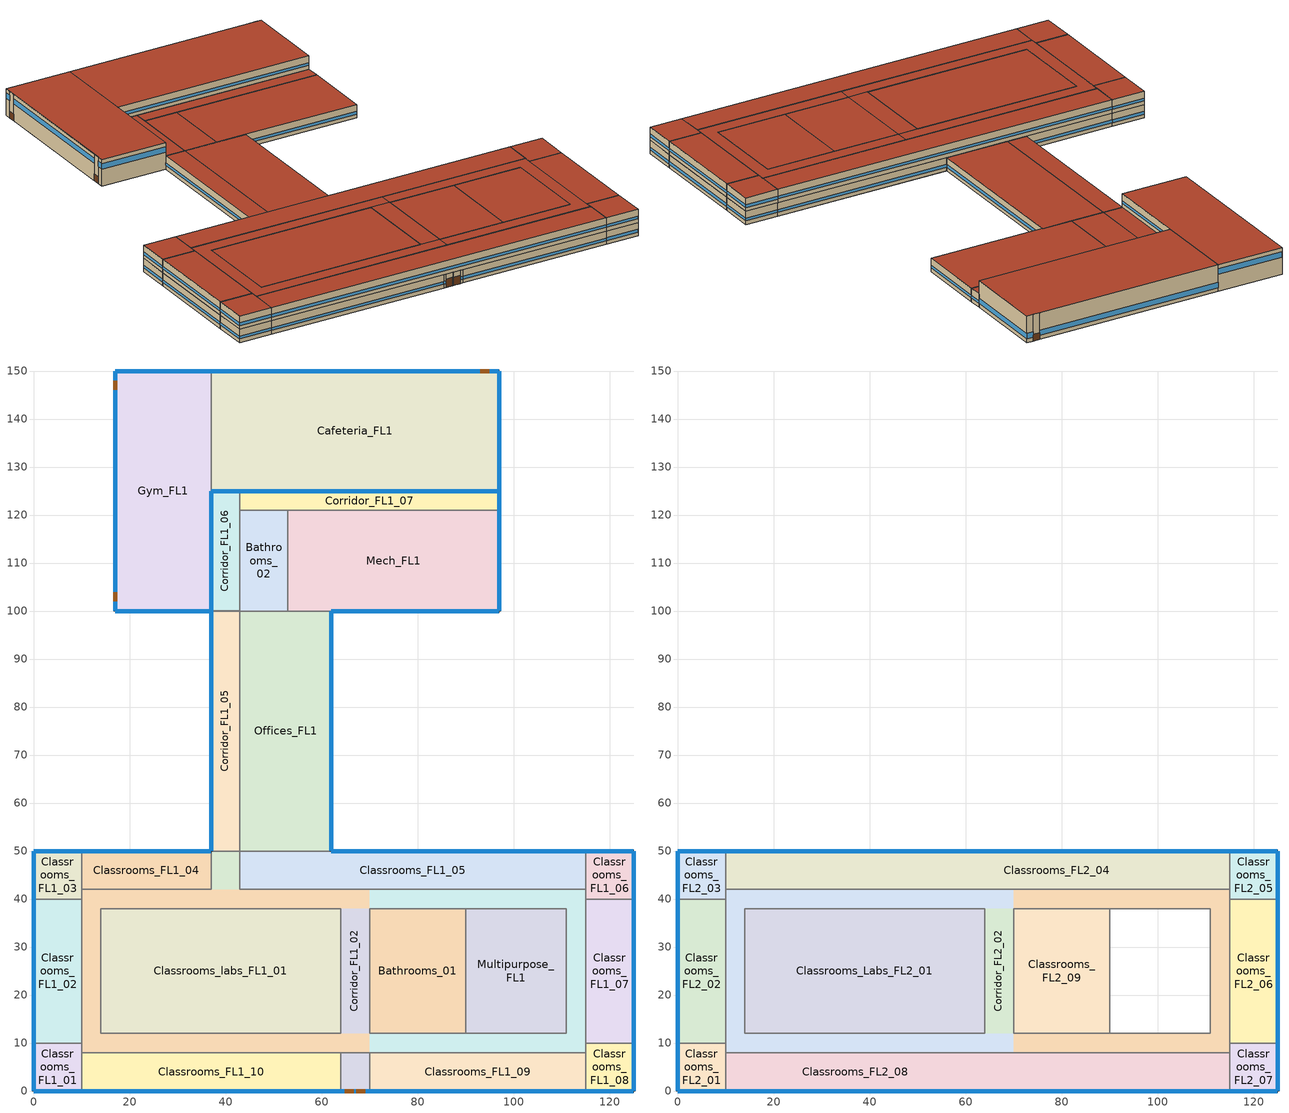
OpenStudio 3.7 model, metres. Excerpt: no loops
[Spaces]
Classrooms_FL1_01
 floor ground: 10,10 10,0 0,0 0,10 z0
 wall outside: 0,10 0,0 10,0 z0:4
 wall to Classrooms_FL1_10: 10,0 10,8 z0:4
 wall to Classrooms_FL1_02: 10,10 0,10 z0:4
 wall to Corridor_FL1_01: 10,8 10,10 z0:4
 window: 0,9.97 0,0.03 / 0.03,0 9.97,0 z1.14:1.95
Classrooms_FL1_10
 floor ground: 64,8 64,0 10,0 10,8 z0
 wall outside: 10,0 64,0 z0:4
 wall to Corridor_FL1_01: 64,8 10,8 z0:4
 wall to Lobby_FL1: 64,0 64,8 z0:4
 window: 10.03,0 63.97,0 z1.14:1.94
Classrooms_FL1_02
 floor ground: 10,40 10,10 0,10 0,40 z0
 wall outside: 0,40 0,10 z0:4
 wall to Corridor_FL1_01: 10,10 10,40 z0:4
 wall to Classrooms_FL1_03: 10,40 0,40 z0:4
 window: 0,39.97 0,10.03 z1.14:1.94
Classrooms_FL1_03
 floor ground: 10,50 10,40 0,40 0,50 z0
 wall outside: 10,50 0,50 0,40 z0:4
 wall to Corridor_FL1_01: 10,40 10,42 z0:4
 wall to Classrooms_FL1_04: 10,42 10,50 z0:4
 window: 0,49.97 0,40.03 / 9.97,50 0.03,50 z1.14:1.95
Classrooms_FL1_04
 floor ground: 37,50 37,42 10,42 10,50 z0
 wall outside: 37,50 10,50 z0:4
 wall to Corridor_FL1_04: 37,42 37,50 z0:4
 wall to Corridor_FL1_01: 10,42 37,42 z0:4
 window: 36.97,50 10.03,50 z1.14:1.94
Lobby_FL1
 floor ground: 70,8 70,0 64,0 64,8 z0
 wall outside: 64,0 64.77,0 66.83,0 67.17,0 69.23,0 70,0 z0:4
 wall to Classrooms_FL1_09: 70,0 70,8 z0:4
 wall to Corridor_FL1_01: 70,8 64,8 z0:4
 window: 64.03,0 64.75,0 / 69.25,0 69.97,0 z1.14:2; 66.85,0 67.15,0 z1.14:2.08
 door: 64.8,0 66.8,0 / 67.2,0 69.2,0 z0:2.5
Classrooms_FL1_09
 floor ground: 115,8 115,0 70,0 70,8 z0
 wall outside: 70,0 115,0 z0:4
 wall to Classrooms_FL1_08: 115,0 115,8 z0:4
 wall to Corridor_FL1_03: 115,8 70,8 z0:4
 window: 70.03,0 114.97,0 z1.14:1.94
Corridor_FL1_04
 floor ground: 43,50 43,42 37,42 37,50 z0
 wall to Classrooms_FL1_05: 43,42 43,50 z0:4
 wall to Corridor_FL1_05: 43,50 37,50 z0:4
Classrooms_FL1_05
 floor ground: 115,50 115,42 43,42 43,50 z0
 wall outside: 115,50 62,50 z0:4
 wall to Offices_FL1: 62,50 43,50 z0:4
 wall to Corridor_FL1_03: 70,42 115,42 z0:4
 wall to Classrooms_FL1_06: 115,42 115,50 z0:4
 wall to Corridor_FL1_01: 43,42 70,42 z0:4
 window: 114.97,50 62.03,50 z1.14:1.94
Classrooms_FL1_06
 floor ground: 125,50 125,40 115,40 115,50 z0
 wall outside: 125,40 125,50 115,50 z0:4
 wall to Classrooms_FL1_07: 115,40 125,40 z0:4
 wall to Corridor_FL1_03: 115,42 115,40 z0:4
 window: 124.97,50 115.03,50 / 125,40.03 125,49.97 z1.14:1.95
Classrooms_FL1_07
 floor ground: 125,40 125,10 115,10 115,40 z0
 wall outside: 125,10 125,40 z0:4
 wall to Classrooms_FL1_08: 115,10 125,10 z0:4
 wall to Corridor_FL1_03: 115,40 115,10 z0:4
 window: 125,10.03 125,39.97 z1.14:1.94
Classrooms_FL1_08
 floor ground: 125,10 125,0 115,0 115,10 z0
 wall outside: 115,0 125,0 125,10 z0:4
 wall to Corridor_FL1_03: 115,10 115,8 z0:4
 window: 125,0.03 125,9.97 / 115.03,0 124.97,0 z1.14:1.95
Corridor_FL1_03
 floor ground: 115,42 115,8 70,8 70,12 111,12 111,38 70,38 70,42 z0
 wall to Bathrooms_01: 70,38 90,38 / 90,12 70,12 z0:4
 wall to Multipurpose_FL1: 90,38 111,38 111,12 90,12 z0:4
Classrooms_labs_FL1_01
 floor ground: 64,38 64,12 14,12 14,38 z0
 wall to Corridor_FL1_01: 64,38 14,38 14,12 64,12 z0:4
 wall to Corridor_FL1_02: 64,12 64,38 z0:4
Bathrooms_01
 floor ground: 90,38 90,12 70,12 70,38 z0
 wall to Corridor_FL1_02: 70,38 70,12 z0:4
 wall to Multipurpose_FL1: 90,12 90,38 z0:4
Multipurpose_FL1
 floor ground: 111,38 111,12 90,12 90,38 z0
 wall to Classrooms_FL2_09: 90,38 90,12 z4:8
 wall to Corridor_FL2_03: 90,12 111,12 111,38 90,38 z4:8
 roof outside: 111,12 111,38 90,38 90,12 z8
Corridor_FL1_05
 floor ground: 43,100 43,50 37,50 37,100 z0
 wall outside: 37,100 37,50 z0:4
 wall to Offices_FL1: 43,50 43,100 z0:4
 wall to Corridor_FL1_06: 43,100 37,100 z0:4
 window: 37,99.97 37,50.03 z1.14:1.94
 roof outside: 43,50 43,100 37,100 37,50 z4
Offices_FL1
 floor ground: 62,100 62,50 43,50 43,100 z0
 wall outside: 62,50 62,100 z0:4
 wall to Bathrooms_02: 53,100 43,100 z0:4
 wall to Mech_FL1: 62,100 53,100 z0:4
 window: 62,50.03 62,99.97 z1.14:1.94
 roof outside: 62,50 62,100 43,100 43,50 z4
Bathrooms_02
 floor ground: 53,121 53,100 43,100 43,121 z0
 wall to Mech_FL1: 53,100 53,121 z0:4
 wall to Corridor_FL1_07: 53,121 43,121 z0:4
 wall to Corridor_FL1_06: 43,121 43,100 z0:4
 roof outside: 53,100 53,121 43,121 43,100 z4
Mech_FL1
 floor ground: 97,121 97,100 53,100 53,121 z0
 wall outside: 62,100 97,100 97,121 z0:4
 wall to Corridor_FL1_07: 97,121 53,121 z0:4
 window: 97,100.03 97,120.97 / 62.03,100 96.97,100 z1.14:1.94
 roof outside: 97,100 97,121 53,121 53,100 z4
Gym_FL1
 floor ground: 37,150 37,100 17,100 17,150 z0
 wall outside: 37,150 17,150 17,148.03 17,145.97 17,104.03 17,101.97 17,100 37,100 z0:8; 37,100 37,125 z4:8
 wall to Cafeteria_FL1: 37,125 37,150 z0:8
 wall to Corridor_FL1_06: 37,100 37,125 z0:4
 window: 17.03,100 36.97,100 / 36.97,150 17.03,150 z5.14:6.75; 17,145.95 17,104.05 z5.14:6.74; 17,101.95 17,100.03 / 17,149.97 17,148.05 z5.14:6.79; 37,100.03 37,124.97 z5.14:5.94
 door: 17,104 17,102 / 17,148 17,146 z0:2
 roof outside: 37,100 37,150 17,150 17,100 z8
Corridor_FL1_07
 floor ground: 97,125 97,121 43,121 43,125 z0
 wall outside: 97,121 97,125 z0:4
 wall to Corridor_FL1_06: 43,125 43,121 z0:4
 wall to Cafeteria_FL1: 97,125 43,125 z0:4
 window: 97,121.03 97,124.97 z1.14:1.95
 roof outside: 97,121 97,125 43,125 43,121 z4
Corridor_FL1_06
 floor ground: 43,125 43,100 37,100 37,125 z0
 wall to Cafeteria_FL1: 43,125 37,125 z0:4
 roof outside: 43,100 43,125 37,125 37,100 z4
Cafeteria_FL1
 floor ground: 97,150 97,125 37,125 37,150 z0
 wall outside: 97,125 97,150 95.03,150 92.97,150 37,150 z0:8; 37,125 97,125 z4:8
 window: 97,125.03 97,149.97 z1.14:2.75; 92.95,150 37.03,150 z1.14:2.74; 96.97,150 95.05,150 z1.14:2.79; 37.03,125 96.97,125 z5.14:5.94
 door: 95,150 93,150 z0:2
 roof outside: 97,125 97,150 37,150 37,125 z8
Corridor_FL1_01
 floor ground: 70,42 70,38 14,38 14,12 70,12 70,8 10,8 10,42 z0
Corridor_FL1_02
 floor ground: 70,38 70,12 64,12 64,38 z0
Classrooms_FL2_01
 floor to Classrooms_FL1_01: 10,10 10,0 0,0 0,10 z4
 wall outside: 0,10 0,0 10,0 z4:8
 wall to Classrooms_FL2_02: 10,10 0,10 z4:8
 wall to Classrooms_FL2_08: 10,0 10,8 z4:8
 wall to Corridor_FL2_01: 10,8 10,10 z4:8
 window: 0.03,0 9.97,0 / 0,9.97 0,0.03 z5.14:5.95
 roof outside: 10,0 10,10 0,10 0,0 z8
Classrooms_FL2_02
 floor to Classrooms_FL1_02: 10,40 10,10 0,10 0,40 z4
 wall outside: 0,40 0,10 z4:8
 wall to Corridor_FL2_01: 10,10 10,40 z4:8
 wall to Classrooms_FL2_03: 10,40 0,40 z4:8
 window: 0,39.97 0,10.03 z5.14:5.94
 roof outside: 10,10 10,40 0,40 0,10 z8
Classrooms_FL2_03
 floor to Classrooms_FL1_03: 10,50 10,40 0,40 0,50 z4
 wall outside: 10,50 0,50 0,40 z4:8
 wall to Corridor_FL2_01: 10,40 10,42 z4:8
 wall to Classrooms_FL2_04: 10,42 10,50 z4:8
 window: 0,49.97 0,40.03 / 9.97,50 0.03,50 z5.14:5.95
 roof outside: 10,40 10,50 0,50 0,40 z8
Classrooms_FL2_08
 floor to Classrooms_FL1_09: 115,8 115,0 70,0 70,8 z4
 floor to Classrooms_FL1_10: 64,8 64,0 10,0 10,8 z4
 floor to Lobby_FL1: 70,8 70,0 64,0 64,8 z4
 wall outside: 10,0 115,0 z4:8
 wall to Classrooms_FL2_07: 115,0 115,8 z4:8
 wall to Corridor_FL2_01: 70,8 10,8 z4:8
 wall to Corridor_FL2_03: 115,8 70,8 z4:8
 window: 10.03,0 114.97,0 z5.14:5.94
 roof outside: 115,0 115,8 10,8 10,0 z8
Classrooms_FL2_07
 floor to Classrooms_FL1_08: 125,10 125,0 115,0 115,10 z4
 wall outside: 115,0 125,0 125,10 z4:8
 wall to Corridor_FL2_03: 115,10 115,8 z4:8
 wall to Classrooms_FL2_06: 125,10 115,10 z4:8
 window: 115.03,0 124.97,0 / 125,0.03 125,9.97 z5.14:5.95
 roof outside: 125,0 125,10 115,10 115,0 z8
Classrooms_FL2_06
 floor to Classrooms_FL1_07: 125,40 125,10 115,10 115,40 z4
 wall outside: 125,10 125,40 z4:8
 wall to Classrooms_FL2_05: 125,40 115,40 z4:8
 wall to Corridor_FL2_03: 115,40 115,10 z4:8
 window: 125,10.03 125,39.97 z5.14:5.94
 roof outside: 125,10 125,40 115,40 115,10 z8
Classrooms_FL2_05
 floor to Classrooms_FL1_06: 125,50 125,40 115,40 115,50 z4
 wall outside: 125,40 125,50 115,50 z4:8
 wall to Classrooms_FL2_04: 115,50 115,42 z4:8
 wall to Corridor_FL2_03: 115,42 115,40 z4:8
 window: 125,40.03 125,49.97 / 124.97,50 115.03,50 z5.14:5.95
 roof outside: 125,40 125,50 115,50 115,40 z8
Classrooms_FL2_04
 floor to Classrooms_FL1_05: 115,50 115,42 43,42 43,50 z4
 floor to Corridor_FL1_04: 43,50 43,42 37,42 37,50 z4
 floor to Classrooms_FL1_04: 37,50 37,42 10,42 10,50 z4
 wall outside: 115,50 10,50 z4:8
 wall to Corridor_FL2_03: 70,42 115,42 z4:8
 wall to Corridor_FL2_01: 10,42 70,42 z4:8
 window: 114.97,50 10.03,50 z5.14:5.94
 roof outside: 115,42 115,50 10,50 10,42 z8
Corridor_FL2_03
 floor to Corridor_FL1_03: 115,42 115,8 70,8 70,12 111,12 111,38 70,38 70,42 z4
 wall to Classrooms_FL2_09: 90,12 70,12 / 70,38 90,38 z4:8
 roof outside: 115,8 115,42 70,42 70,38 111,38 111,12 70,12 70,8 z8
Classrooms_Labs_FL2_01
 floor to Classrooms_labs_FL1_01: 64,38 64,12 14,12 14,38 z4
 wall to Corridor_FL2_01: 64,38 14,38 14,12 64,12 z4:8
 wall to Corridor_FL2_02: 64,12 64,38 z4:8
 roof outside: 64,12 64,38 14,38 14,12 z8
Classrooms_FL2_09
 floor to Bathrooms_01: 90,38 90,12 70,12 70,38 z4
 wall to Corridor_FL2_02: 70,38 70,12 z4:8
 roof outside: 90,12 90,38 70,38 70,12 z8
Corridor_FL2_02
 floor to Corridor_FL1_02: 70,38 70,12 64,12 64,38 z4
 roof outside: 70,12 70,38 64,38 64,12 z8
Corridor_FL2_01
 floor to Corridor_FL1_01: 70,42 70,38 14,38 14,12 70,12 70,8 10,8 10,42 z4
 roof outside: 70,8 70,12 14,12 14,38 70,38 70,42 10,42 10,8 z8
[Building]
Building 1: Default Construction Set=School_ConstructionSet_Pre1970
[Site]
MONTREAL-TRUDEAU-IAP: Latitude {deg}=45.467; Longitude {deg}=-73.733; Time Zone {hr}=-5; Elevation {m}=36
[ClimateZones]
Climate Zone Institution Name 1=ASHRAE; Climate Zone Document Name 1=ANSI/ASHRAE Standard 169; Climate Zone Document Year 1=2006; Climate Zone Institution Name 2=CEC; Climate Zone Document Name 2=California Climate Zone Descriptions; Climate Zone Document Year 2=1995
[SizingPeriod:DesignDay] Barometric Pressure {Pa}=100893; Rain Indicator=No; Snow Indicator=No; Day of Month=21; Daylight Saving Time Indicator=No; Humidity Condition Type=Wetbulb; Dry-Bulb Temperature Range Modifier Type=DefaultMultipliers
Name | Maximum Dry-Bulb Temperature {C} | Daily Dry-Bulb Temperature Range {deltaC} | Wind Speed {m/s} | Wind Direction {deg} | Sky Clearness | Month | Day Type | Wetbulb or DewPoint at Maximum Dry-Bulb {C} | Solar Model Indicator | ASHRAE Clear Sky Optical Depth for Beam Irradiance | ASHRAE Clear Sky Optical Depth for Diffuse Irradiance
Montreal-Trudeau Intl AP Ann Htg 99.6% Condns DB | -22.9 | 0 | 4.3 | 260 | 0 | 1 | WinterDesignDay | -22.9 | ASHRAEClearSky
Montreal-Trudeau Intl AP Ann Clg .4% Condns DB=>MWB | 30.3 | 8.8 | 5.4 | 230 |  | 7 | SummerDesignDay | 22.1 | ASHRAETau | 0.431 | 2.246
[Construction]
Furnishings 1; Furnishings 2; Furnishings 3; Furnishings 4; Furnishings 5: Wood_Furniture
School_ExtWall_Pre1970: Brick Facade, Air Layer, ExtWallConcrete_Insulation_Pre1970, Gypsum Board
School_Roof_Pre1970: Roof Gravel 1, Roof_Insulation_Pre1970, Lightweight Concrete Roof 1
School_Floor_Pre1970: Heavy Weight Concrete Int Floor 1, Flooring Tile
School_IntWall: Gypsum Board, Gypsum Board
School_Ceiling_Pre1970: Flooring Tile, Heavy Weight Concrete Int Floor 1
School_Slab_Pre1970: Heavy Weight Concrete Slab 1, Flooring Tile
School_FixedWindow_old-construction: School_OldConstruction_FixedAssemblyWindow
School_OperableWindow_old-construction: School_OldConstruction_OperableAssemblyWindow
School_Door_old-construction: Door panel
[Material] Visible Absorptance=0.5
Name | Roughness | Thickness {m} | Conductivity {W/m-K} | Density {kg/m3} | Specific Heat {J/kg-K} | Solar Absorptance | Thermal Absorptance
Wood_Furniture | Smooth | 0.05 | 0.2 | 600 | 2300 | 0.5
Brick Facade | MediumRough | 0.10159 | 1.311205 | 2080 | 921.096 | 0.6 | 0.9
ExtWallConcrete_Insulation_Pre1970 | MediumRough | 0.0312 | 0.034615 | 28.8 | 1214.172 | 0.5 | 0.9
Gypsum Board | Smooth | 0.016 | 0.16 | 800 | 837 | 0.3 | 0.9
Roof Gravel 1 | MediumRough | 0.01271 | 1.443433 | 880 | 1674.72 | 0.7 | 0.9
Roof_Insulation_Pre1970 | MediumRough | 0.116 | 0.034615 | 28.8 | 1214.172 | 0.5 | 0.9
Lightweight Concrete Roof 1 | MediumRough | 0.0508102 | 0.360512 | 1280 | 837.36 | 0.5 | 0.9
Heavy Weight Concrete Int Floor 1 | Rough | 0.1016 | 1.311 | 2240 | 836.8 | 0.5 | 0.9
Heavy Weight Concrete Slab 1 | Rough | 0.3048 | 1.311 | 2240 | 836.8 | 0.5 | 0.9
[DefaultConstructionSet]
School_ConstructionSet_Pre1970: Default Exterior Surface Constructions=Default Surface Constructions 43; Default Interior Surface Constructions=Default Surface Constructions 44; Default Ground Contact Surface Constructions=Default Surface Constructions 45; Default Exterior SubSurface Constructions=Default Sub Surface Constructions 29; Default Interior SubSurface Constructions=Default Sub Surface Constructions 30
[DefaultSurfaceConstructions]
Name | Wall Construction | Roof Ceiling Construction | Floor Construction
Default Surface Constructions 43 | School_ExtWall_Pre1970 | School_Roof_Pre1970
Default Surface Constructions 44 | School_IntWall | School_Ceiling_Pre1970 | School_Floor_Pre1970
Default Surface Constructions 45 |  |  | School_Slab_Pre1970
[DefaultSubSurfaceConstructions] Fixed Window Construction=School_FixedWindow_old-construction; Door Construction=School_Door_old-construction
Name | Operable Window Construction
Default Sub Surface Constructions 29 | School_OperableWindow_old-construction
Default Sub Surface Constructions 30
[Material:NoMass] Roughness=MediumRough; Thermal Absorptance=0.9
Name | Thermal Resistance {m2-K/W} | Solar Absorptance | Visible Absorptance
Air Layer | 0.157 | 0.7 | 0.7
Flooring Tile | 0.13 | 0.5 | 0.2
Door panel | 0.475964 | 0.7 | 0.7
[WindowMaterial:SimpleGlazingSystem] U-Factor {W/m2-K}=3.52036; Solar Heat Gain Coefficient=0.41
School_OldConstruction_FixedAssemblyWindow; School_OldConstruction_OperableAssemblyWindow
[DesignSpecification:OutdoorAir] Outdoor Air Method=Sum
Name | Outdoor Air Flow per Person {m3/s-person} | Outdoor Air Flow per Floor Area {m3/s-m2} | Outdoor Air Flow Rate {m3/s} | Outdoor Air Flow Rate Fraction Schedule
Cafeteria Outdoor Air | 0.0038 | 0.0009 | 0
Classroom Outdoor Air | 0.005 | 0.0006
Corridor Outdoor Air |  | 0.0003
Gym Outdoor Air | 0.01 | 0.0009 | 0
Office Outdoor Air | 0.0025 | 0.0003
Lab Outdoor Air | 0.0085 | 0.0003
Assembly Outdoor Air | 0.0067 | 0.0006
Bathrooms 2 Outdoor Air | 0 |  | 2.1 | HVACOperationSchd
Bathrooms 1 Outdoor Air | 0 |  | 5.2 | HVACOperationSchd
[ThermostatSetpoint:DualSetpoint] Heating Setpoint Temperature Schedule=HTGSETP_SCH
Name | Cooling Setpoint Temperature Schedule
Thermostat Setpoint Dual Setpoint 1; Thermostat Setpoint Dual Setpoint 2; Thermostat Setpoint Dual Setpoint 3; Thermostat Setpoint Dual Setpoint 4; Thermostat Setpoint Dual Setpoint 5; Thermostat Setpoint Dual Setpoint 6; Thermostat Setpoint Dual Setpoint 7; Thermostat Setpoint Dual Setpoint 8; Thermostat Setpoint Dual Setpoint 9; Thermostat Setpoint Dual Setpoint 10; Thermostat Setpoint Dual Setpoint 11; Thermostat Setpoint Dual Setpoint 12; Thermostat Setpoint Dual Setpoint 13; Thermostat Setpoint Dual Setpoint 14; Thermostat Setpoint Dual Setpoint 15; Thermostat Setpoint Dual Setpoint 16; Thermostat Setpoint Dual Setpoint 17; Thermostat Setpoint Dual Setpoint 18; Thermostat Setpoint Dual Setpoint 19; Thermostat Setpoint Dual Setpoint 20; Thermostat Setpoint Dual Setpoint 21; Thermostat Setpoint Dual Setpoint 22; Thermostat Setpoint Dual Setpoint 23; Thermostat Setpoint Dual Setpoint 24; Thermostat Setpoint Dual Setpoint 25; Thermostat Setpoint Dual Setpoint 26; Thermostat Setpoint Dual Setpoint 27; Thermostat Setpoint Dual Setpoint 28; Thermostat Setpoint Dual Setpoint 29; Thermostat Setpoint Dual Setpoint 30; Thermostat Setpoint Dual Setpoint 31; Thermostat Setpoint Dual Setpoint 32; Thermostat Setpoint Dual Setpoint 34; Thermostat Setpoint Dual Setpoint 35; Thermostat Setpoint Dual Setpoint 36; Thermostat Setpoint Dual Setpoint 37; Thermostat Setpoint Dual Setpoint 38 | CLGSETP_SCH
Thermostat Setpoint Dual Setpoint 33; Thermostat Setpoint Dual Setpoint 39
[ShadingControl]
Shading Control 1: Shading Type=InteriorBlind; Multiple Surface Control Type=Sequential
[Space]
Name | Space Type | Thermal Zone | Design Specification Outdoor Air Object
Classrooms_FL1_01 | Classroom | Classrooms_Th_FL1_01
Classrooms_FL1_10 | Classroom | Classrooms_Th_FL1_10
Classrooms_FL1_02 | Classroom | Classrooms_Th_FL1_02
Classrooms_FL1_03 | Classroom | Classrooms_Th_FL1_03
Classrooms_FL1_04 | Classroom | Classrooms_Th_FL1_04
Lobby_FL1 | Lobby | Lobby_Th
Classrooms_FL1_09 | Classroom | Classrooms_Th_FL1_09
Corridor_FL1_04 | Corridors | Corridor_Th_FL1_04
Classrooms_FL1_05 | Classroom | Classrooms_Th_FL1_05
Classrooms_FL1_06 | Classroom | Classrooms_Th_FL1_06
Classrooms_FL1_07 | Classroom | Classrooms_Th_FL1_07
Classrooms_FL1_08 | Classroom | Classrooms_Th_FL1_08
Corridor_FL1_03 | Corridors | Corridor_Th_FL1_03
Classrooms_labs_FL1_01 | Labroom | Classrooms_Labs_Th_FL1_01
Bathrooms_01 | Bathrooms | Bathrooms_Th_01 | Bathrooms 1 Outdoor Air
Multipurpose_FL1 | Assemblyroom | Multipurpose_Th
Corridor_FL1_05 | Corridors | Corridor_Th_FL1_05
Offices_FL1 | Offices | Offices_Th
Bathrooms_02 | Bathrooms | Bathrooms_Th_02 | Bathrooms 2 Outdoor Air
Mech_FL1 | Mech | Mech_Th
Gym_FL1 | Gym | Gym_Th
Corridor_FL1_07 | Corridors | Corridor_Th_FL1_07
Corridor_FL1_06 | Corridors | Corridor_Th_FL1_06
Cafeteria_FL1 | Cafeteria | Cafeteria_Th
Classrooms_FL2_01 | Classroom | Classrooms_Th_FL2_01
Classrooms_FL2_02 | Classroom | Classrooms_Th_FL2_02
Classrooms_FL2_03 | Classroom | Classrooms_Th_FL2_03
Classrooms_FL2_08 | Classroom | Classrooms_Th_FL2_08
Classrooms_FL2_07 | Classroom | Classrooms_Th_FL2_07
Classrooms_FL2_06 | Classroom | Classrooms_Th_FL2_06
Classrooms_FL2_05 | Classroom | Classrooms_Th_FL2_05
Classrooms_FL2_04 | Classroom | Classrooms_Th_FL2_04
Corridor_FL2_03 | Corridors | Corridor_Th_FL2_03
Classrooms_Labs_FL2_01 | Labroom | Classrooms_Labs_Th_FL2_01
Classrooms_FL2_09 | Classroom | Classrooms_Th_FL2_09
Corridor_FL2_02 | Corridors | Corridor_Th_FL2_02
Corridor_FL2_01 | Corridors | Corridor_Th_FL2_01
Corridor_FL1_01 | Corridors | Corridor_Th_FL1_01
Corridor_FL1_02 | Corridors | Corridor_Th_FL1_02
[ThermalZone] Use Ideal Air Loads=No
Name | Thermostat
Bathrooms_Th_01 | Thermostat Setpoint Dual Setpoint 1
Bathrooms_Th_02 | Thermostat Setpoint Dual Setpoint 30
Cafeteria_Th | Thermostat Setpoint Dual Setpoint 26
Classrooms_Th_FL1_01 | Thermostat Setpoint Dual Setpoint 27
Classrooms_Th_FL1_02 | Thermostat Setpoint Dual Setpoint 29
Classrooms_Th_FL1_03 | Thermostat Setpoint Dual Setpoint 31
Classrooms_Th_FL1_04 | Thermostat Setpoint Dual Setpoint 28
Classrooms_Th_FL1_05 | Thermostat Setpoint Dual Setpoint 24
Classrooms_Th_FL1_06 | Thermostat Setpoint Dual Setpoint 25
Classrooms_Th_FL1_07 | Thermostat Setpoint Dual Setpoint 19
Classrooms_Th_FL1_08 | Thermostat Setpoint Dual Setpoint 10
Classrooms_Th_FL1_09 | Thermostat Setpoint Dual Setpoint 3
Classrooms_Th_FL1_10 | Thermostat Setpoint Dual Setpoint 21
Classrooms_Th_FL2_01 | Thermostat Setpoint Dual Setpoint 22
Classrooms_Th_FL2_02 | Thermostat Setpoint Dual Setpoint 17
Classrooms_Th_FL2_03 | Thermostat Setpoint Dual Setpoint 20
Classrooms_Th_FL2_04 | Thermostat Setpoint Dual Setpoint 18
Classrooms_Th_FL2_05 | Thermostat Setpoint Dual Setpoint 4
Classrooms_Th_FL2_06 | Thermostat Setpoint Dual Setpoint 11
Classrooms_Th_FL2_07 | Thermostat Setpoint Dual Setpoint 14
Classrooms_Th_FL2_08 | Thermostat Setpoint Dual Setpoint 12
Classrooms_Th_FL2_09 | Thermostat Setpoint Dual Setpoint 16
Classrooms_Labs_Th_FL1_01 | Thermostat Setpoint Dual Setpoint 23
Classrooms_Labs_Th_FL2_01 | Thermostat Setpoint Dual Setpoint 7
Corridor_Th_FL1_01 | Thermostat Setpoint Dual Setpoint 5
Corridor_Th_FL1_02 | Thermostat Setpoint Dual Setpoint 13
Corridor_Th_FL1_03 | Thermostat Setpoint Dual Setpoint 6
Corridor_Th_FL1_04 | Thermostat Setpoint Dual Setpoint 8
Corridor_Th_FL1_05 | Thermostat Setpoint Dual Setpoint 9
Corridor_Th_FL1_06 | Thermostat Setpoint Dual Setpoint 15
Corridor_Th_FL1_07 | Thermostat Setpoint Dual Setpoint 2
Corridor_Th_FL2_01 | Thermostat Setpoint Dual Setpoint 37
Corridor_Th_FL2_02 | Thermostat Setpoint Dual Setpoint 35
Corridor_Th_FL2_03 | Thermostat Setpoint Dual Setpoint 32
Gym_Th | Thermostat Setpoint Dual Setpoint 38
Lobby_Th | Thermostat Setpoint Dual Setpoint 39
Mech_Th | Thermostat Setpoint Dual Setpoint 33
Multipurpose_Th | Thermostat Setpoint Dual Setpoint 34
Offices_Th | Thermostat Setpoint Dual Setpoint 36
[Fan:ConstantVolume] Availability Schedule=Always On Discrete hvac_library; Pressure Rise {Pa}=25; Maximum Flow Rate {m3/s}=AutoSize
Const Spd Fan; Const Spd Fan 2
[SpaceType]
Name | Design Specification Outdoor Air Object
Bathrooms; Mech
Cafeteria | Cafeteria Outdoor Air
Classroom | Classroom Outdoor Air
Corridors; Lobby | Corridor Outdoor Air
Gym | Gym Outdoor Air
Labroom | Lab Outdoor Air
Offices | Office Outdoor Air
Assemblyroom | Assembly Outdoor Air
[InternalMass] Multiplier=1
Name | Internal Mass Definition | Space or SpaceType
Internal Mass 10 | InternalMass_Furnishing | Bathrooms
Internal Mass 11 | InternalMass_Furnishing | Classroom
Internal Mass 12 | InternalMass_Furnishing 1 | Labroom
Internal Mass 14 | InternalMass_Furnishing 2 | Mech
Internal Mass 13 | InternalMass_Furnishing 3 | Offices
Internal Mass 9 | InternalMass_Furnishing 4 | Assemblyroom
[InternalMass:Definition] Design Level Calculation Method=SurfaceArea; Surface Area {m2}=40
Name | Construction
InternalMass_Furnishing | Furnishings 1
InternalMass_Furnishing 1 | Furnishings 2
InternalMass_Furnishing 2 | Furnishings 3
InternalMass_Furnishing 3 | Furnishings 4
InternalMass_Furnishing 4 | Furnishings 5
[People] Activity Level Schedule=ACTIVITY_SCH; Multiplier=1
Name | People Definition | Space or SpaceType | Number of People Schedule
People 1 | School_Bathroom_People | Bathrooms | School_OccupantSchedule
People 3 | School_Cafeteria_People | Cafeteria | School_OccupantSchedule_Cafeteria
People 4 | School_Classroom_People | Classroom | School_OccupantSchedule
People 5 | School_Corridor_People | Corridors | School_OccupantSchedule
People 6 | School_Gym_People | Gym | School_OccupantSchedule
People 7 | School_Labroom_People | Labroom | School_OccupantSchedule
People 9 | School_Corridor_People | Lobby | School_OccupantSchedule
People 10 | School_Offices_People | Offices | School_OccupantSchedule
People 8 | School_AssemblyRoom_People | Assemblyroom | School_OccupantSchedule
[People:Definition] Fraction Radiant=0.3; Enable ASHRAE 55 Comfort Warnings=No; Mean Radiant Temperature Calculation Type=ZoneAveraged; Thermal Comfort Model Type 1=AdaptiveASH55
Name | Number of People Calculation Method | Number of People {people} | Space Floor Area per Person {m2/person}
School_Bathroom_People; School_Corridor_People | People | 0
School_Cafeteria_People | Area/Person |  | 0.929
School_Classroom_People; School_Labroom_People | Area/Person |  | 3.4
School_Gym_People | People | 25
School_Offices_People | Area/Person |  | 18.579
School_AssemblyRoom_People | People | 50
[Lights] Lights Definition=School_Lighting; Schedule=School_LightingSchedule 1; Fraction Replaceable=1
Name | Space or SpaceType
Lights 8 | Bathrooms
Lights 9 | Cafeteria
Lights 3 | Classroom
Lights 4 | Corridors
Lights 5 | Gym
Lights 6 | Labroom
Lights 10 | Lobby
Lights 11 | Mech
Lights 7 | Offices
Lights 1 | Assemblyroom
[Lights:Definition]
School_Lighting: Design Level Calculation Method=Watts/Area; Watts per Space Floor Area {W/m2}=8; Fraction Radiant=0.4; Fraction Visible=0.2
[ElectricEquipment] Electric Equipment Definition=School_PlugLoads; Schedule=School_PlugLoadSchedule 1
Name | Space or SpaceType
Electric Equipment 2 | Classroom
Electric Equipment 3 | Gym
Electric Equipment 4 | Labroom
Electric Equipment 5 | Offices
Electric Equipment 1 | Assemblyroom
[ElectricEquipment:Definition]
School_PlugLoads: Design Level Calculation Method=Watts/Area; Watts per Space Floor Area {W/m2}=5; Fraction Radiant=0.2
[SpaceInfiltration:DesignFlowRate] Velocity Term Coefficient=0
Name | Space or SpaceType | Schedule | Design Flow Rate Calculation Method | Design Flow Rate {m3/s} | Constant Term Coefficient | Temperature Term Coefficient | Velocity Squared Term Coefficient | Flow per Exterior Surface Area {m3/s-m2}
Lobby_Door_Infiltration 1 | Lobby | INFIL_Door_Opening_SCH | Flow/Space | 3.03132 | 1 | 0 | 0
School Infiltration NIST OldConstruction HVACon | Assemblyroom | HVACOperationSchd | Flow/ExteriorArea |  | 0 | 0.0056 | 0.0305 | 0.00056896
School Infiltration NIST OldConstruction HVACoff | Assemblyroom | HVACOperationSchd_Inverse | Flow/ExteriorArea |  | -0.0043 | 0.003 | 0.0215 | 0.00056896
School Infiltration NIST OldConstruction HVACon 1 | Classroom | HVACOperationSchd | Flow/ExteriorArea |  | 0 | 0.0056 | 0.0305 | 0.00056896
School Infiltration NIST OldConstruction HVACon 2 | Bathrooms | HVACOperationSchd | Flow/ExteriorArea |  | 0 | 0.0056 | 0.0305 | 0.00056896
School Infiltration NIST OldConstruction HVACon 3 | Cafeteria | HVACOperationSchd | Flow/ExteriorArea |  | 0 | 0.0056 | 0.0305 | 0.00056896
School Infiltration NIST OldConstruction HVACon 4 | Corridors | HVACOperationSchd | Flow/ExteriorArea |  | 0 | 0.0056 | 0.0305 | 0.00056896
School Infiltration NIST OldConstruction HVACon 5 | Gym | HVACOperationSchd | Flow/ExteriorArea |  | 0 | 0.0056 | 0.0305 | 0.00056896
School Infiltration NIST OldConstruction HVACon 6 | Lobby | HVACOperationSchd | Flow/ExteriorArea |  | 0 | 0.0056 | 0.0305 | 0.00056896
School Infiltration NIST OldConstruction HVACon 7 | Labroom | HVACOperationSchd | Flow/ExteriorArea |  | 0 | 0.0056 | 0.0305 | 0.00056896
School Infiltration NIST OldConstruction HVACon 8 | Mech | HVACOperationSchd | Flow/ExteriorArea |  | 0 | 0.0056 | 0.0305 | 0.00056896
School Infiltration NIST OldConstruction HVACon 9 | Offices | HVACOperationSchd | Flow/ExteriorArea |  | 0 | 0.0056 | 0.0305 | 0.00056896
School Infiltration NIST OldConstruction HVACoff 1 | Classroom | HVACOperationSchd_Inverse | Flow/ExteriorArea |  | -0.0043 | 0.003 | 0.0215 | 0.00056896
School Infiltration NIST OldConstruction HVACoff 2 | Bathrooms | HVACOperationSchd_Inverse | Flow/ExteriorArea |  | -0.0043 | 0.003 | 0.0215 | 0.00056896
School Infiltration NIST OldConstruction HVACoff 3 | Cafeteria | HVACOperationSchd_Inverse | Flow/ExteriorArea |  | -0.0043 | 0.003 | 0.0215 | 0.00056896
School Infiltration NIST OldConstruction HVACoff 4 | Corridors | HVACOperationSchd_Inverse | Flow/ExteriorArea |  | -0.0043 | 0.003 | 0.0215 | 0.00056896
School Infiltration NIST OldConstruction HVACoff 5 | Gym | HVACOperationSchd_Inverse | Flow/ExteriorArea |  | -0.0043 | 0.003 | 0.0215 | 0.00056896
School Infiltration NIST OldConstruction HVACoff 6 | Lobby | HVACOperationSchd_Inverse | Flow/ExteriorArea |  | -0.0043 | 0.003 | 0.0215 | 0.00056896
School Infiltration NIST OldConstruction HVACoff 7 | Labroom | HVACOperationSchd_Inverse | Flow/ExteriorArea |  | -0.0043 | 0.003 | 0.0215 | 0.00056896
School Infiltration NIST OldConstruction HVACoff 8 | Mech | HVACOperationSchd_Inverse | Flow/ExteriorArea |  | -0.0043 | 0.003 | 0.0215 | 0.00056896
School Infiltration NIST OldConstruction HVACoff 9 | Offices | HVACOperationSchd_Inverse | Flow/ExteriorArea |  | -0.0043 | 0.003 | 0.0215 | 0.00056896
[AvailabilityManager:NightCycle] Applicability Schedule=Always On Discrete; Control Type=CycleOnAny; Thermostat Tolerance {deltaC}=1; Cycling Run Time {s}=3600
Availability Manager Night Cycle 1; Availability Manager Night Cycle 2
[Schedule:Constant] Value=1
Always On Discrete; Always On Discrete hvac_library
[Schedule:Ruleset]
Name | Default Day Schedule | Holiday Schedule
HVACOperationSchd | Schedule Day 1 | Schedule Day 4
School_OccupantSchedule | Schedule Day 46 | Schedule Day 48
School_OccupantSchedule_Cafeteria | Schedule Day 49
HVACOperationSchd_Inverse | Schedule Day 50 | Schedule Day 51
School_LightingSchedule 1 | Schedule Day 70 | Schedule Day 71
School_PlugLoadSchedule 1 | Schedule Day 62 | Schedule Day 63
[Schedule:Day]
Schedule Day 1: 7, 0, 0, 21, 0, 1, 24, 0, 0
Schedule Day 2; Schedule Day 4; Schedule Day 48; Schedule Day 47; Schedule Day 51; Schedule Day 52: 24, 0, 0
Schedule Day 46: 8, 0, 0, 9, 0, 0.1, 12, 0, 0.9, 16, 0, 0.8, 17, 0, 0.5, 18, 0, 0.2, 19, 0, 0.1, 22, 0, 0.3, 23, 0, 0.1, 24, 0, 0
Schedule Day 49: 8, 0, 0, 11, 0, 0.05, 14, 0, 0.9, 22, 0, 0.05, 24, 0, 0
Schedule Day 50: 7, 0, 1, 21, 0, 0, 24, 0, 1
Schedule Day 70; Schedule Day 62: 6, 0, 0.175, 7, 0, 0.231, 8, 0, 0.385, 11, 0, 0.693, 12, 0, 0.539, 16, 0, 0.616, 17, 0, 0.385, 19, 0, 0.231, 24, 0, 0.175
Schedule Day 71; Schedule Day 55; Schedule Day 63; Schedule Day 65: 24, 0, 0.175
Schedule Day 60; Schedule Day 64: 6, 0, 0.175, 7, 0, 0.23076, 8, 0, 0.30768, 15, 0, 0.339027, 16, 0, 0.30768, 17, 0, 0.23076, 24, 0, 0.175
[Schedule:Rule]
Name | Schedule Ruleset | Rule Order | Day Schedule | Apply Sunday | Apply Saturday | Apply Monday | Apply Tuesday | Apply Wednesday | Apply Thursday | Apply Friday | Date Specification Type | Start Month | Start Day | End Month | End Day
Schedule Rule 1 | HVACOperationSchd | 0 | Schedule Day 2 | Yes | Yes
Schedule Rule 7 | School_OccupantSchedule | 0 | Schedule Day 47 | Yes | Yes
Schedule Rule 8 | HVACOperationSchd_Inverse | 0 | Schedule Day 52 | Yes | Yes
Schedule Rule 12 | School_LightingSchedule 1 | 0 | Schedule Day 60 |  |  | Yes | Yes | Yes | Yes | Yes | DateRange | 7 | 1 | 8 | 31
Schedule Rule 11 | School_LightingSchedule 1 | 1 | Schedule Day 55 | Yes | Yes
Schedule Rule 13 | School_PlugLoadSchedule 1 | 0 | Schedule Day 64 |  |  | Yes | Yes | Yes | Yes | Yes | DateRange | 7 | 1 | 8 | 31
Schedule Rule 9 | School_PlugLoadSchedule 1 | 1 | Schedule Day 65 | Yes | Yes
[Schedule:Compact]
ACTIVITY_SCH: Through: 12/31, For: AllDays, Until: 24:00, 120
INFIL_Door_Opening_SCH: Through: 12/31, For: Weekdays, Until: 07:00, 0, Until: 07:30, 0.1, Until: 08:00, 0.5, Until: 15:00, 0.05, Until: 15:30, 0.1, Until: 16:00, 0.5, Until: 18:00, 0.05, Until: 24:00, 0, For: Saturday Sunday Holidays AllOtherDays, Until: 24:00, 0
HTGSETP_SCH: Through: 12/31, For: SummerDesignDay, Until: 24:00, 18, For: WinterDesignDay, Until: 24:00, 21, For: Weekdays, Until: 06:00, 18, Until: 07:00, 19, Until: 08:00, 20, Until: 08:30, 21, Until: 19:00, 22, Until: 24:00, 18, For: WeekEnds Holidays AllOtherDays, Until: 24:00, 18
CLGSETP_SCH: Through: 12/31, For: SummerDesignDay, Until: 24:00, 24, For: WinterDesignDay, Until: 24:00, 24, For: Weekdays, Until: 06:00, 26, Until: 07:00, 25.5, Until: 08:00, 25, Until: 08:30, 24.5, Until: 19:00, 24, Until: 24:00, 26, For: WeekEnds Holidays AllOtherDays, Until: 24:00, 26
